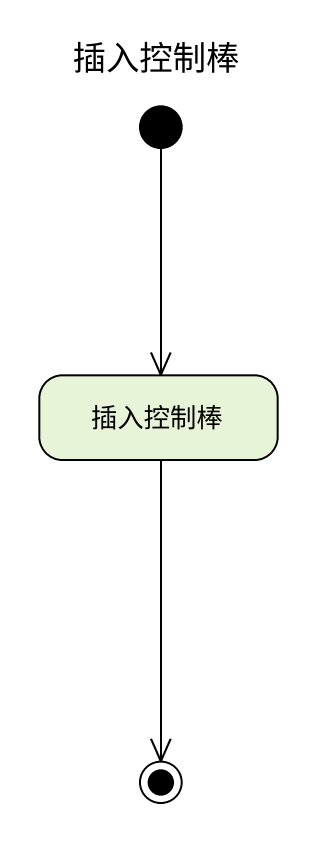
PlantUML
@startuml
title 插入控制棒
hide empty description
state 插入控制棒
[*] --> 插入控制棒
插入控制棒 --> [*]
@enduml
